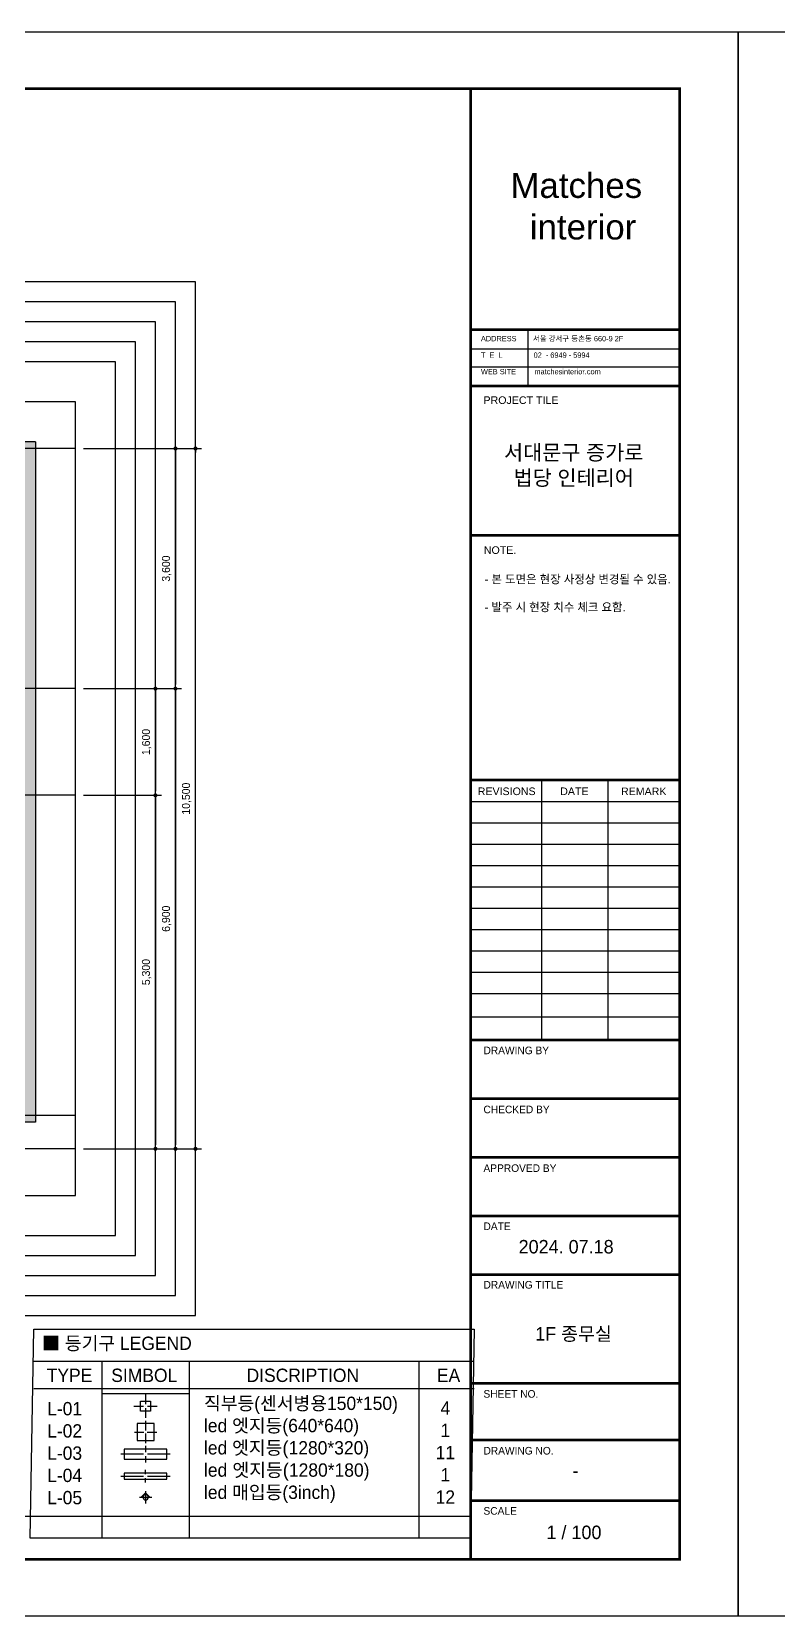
# Model space of a CAD drawing. Header units: millimetres. Extents: x -224448 to 1592092, y -164641 to 319001.
# Drawn here: x 36471 to 47659, y 146190 to 169950 of the extents above; entities that cross this region are included whole.
import ezdxf
from ezdxf.enums import TextEntityAlignment as Align

# ---------------------------------------------------------------- set-up
doc = ezdxf.new("R2010")
doc.units = ezdxf.units.MM
doc.linetypes.add('CENTER2', pattern=[1.125, 0.75, -0.125, 0.125, -0.125])
doc.layers.get('Defpoints').update_dxf_attribs({"color": 35})
for name, color, linetype in [('ARREA', 1, 'Continuous'), ('DIM', 3, 'Continuous'), ('I-LIGHT', 1, 'Continuous'), ('I-TEXT', 7, 'Continuous'), ('I_CON', 2, 'Continuous'), ('I_FORMAT', 7, 'Continuous'), ('I_HAT', 8, 'Continuous'), ('Layer 1', 7, 'Continuous')]:
    doc.layers.add(name, color=color, linetype=linetype)
doc.styles.add('HY울릉도', font='')
doc.styles.add('IABU-글꼴스타일', font='')
doc.styles.add('NTOP', font='Dotum.ttf')
doc.styles.add('sim', font='')
doc.styles.get("Standard").update_dxf_attribs({"font": 'arial.ttf'})
doc.styles.add('주석', font='arial.ttf')
doc.styles.get('HY울릉도').set_extended_font_data('HY울릉도L')
doc.styles.get('IABU-글꼴스타일').set_extended_font_data('HY울릉도L')
doc.styles.get('sim').set_extended_font_data('Pretendard Variable Light')
doc.dimstyles.new('IABC-100 (SUB)', dxfattribs={"dimscale": 60, "dimtxt": 2, "dimasz": 1, "dimexe": 1.5, "dimexo": 2, "dimgap": 1, "dimtad": 1, "dimdec": 0, "dimdsep": 46, "dimlunit": 6, "dimtxsty": 'IABU-글꼴스타일', "dimblk": '1234_Dot', "dimcen": 1, "dimclrd": 4, "dimclre": 4, "dimclrt": 7, "dimadec": 0, "dimazin": 0, "dimtfac": 1, "dimtdec": 0, "dimtix": 1, "dimtmove": 2, "dimatfit": 3, "dimldrblk": '1234_Dot', "dimfxl": 2, "dimtolj": 1, "dimtzin": 0, "dimarcsym": 0})

# ---------------------------------------------------------------- blocks, each defined once
blk = doc.blocks.new('1234_Dot')
at = {"color": 0, "linetype": 'ByBlock', "lineweight": -2}
blk.add_line((-0.5, 0), (-1, 0), dxfattribs=at)
at = {"color": 0, "linetype": 'ByBlock', "const_width": 0.5}
blk.add_lwpolyline([(-0.25, 0, 1), (0.25, 0, 1)], format="xyb", close=True, dxfattribs=at)
blk = doc.blocks.new('*D365')
at = {"layer": 'Defpoints', "color": 0, "ltscale": 50, "transparency": 16777216}
for p in [(37125, 163700), (37125, 160100), (38625, 160100)]:
    blk.add_point(p, dxfattribs=at)
at = {"layer": 'DIM', "color": 4, "lineweight": -2, "ltscale": 50, "transparency": 16777216}
for p, q in [((37245, 163700), (38715, 163700)), ((38625, 163640), (38625, 160160)), ((37245, 160100), (38715, 160100))]:
    blk.add_line(p, q, dxfattribs=at)
at = {"layer": 'DIM', "color": 4, "lineweight": -2, "ltscale": 50, "transparency": 16777216, "xscale": 60, "yscale": 60, "zscale": 60}
for p, rotation in [((38625, 163700), 90), ((38625, 160100), 270)]:
    blk.add_blockref('1234_Dot', p, dxfattribs=dict(at, rotation=rotation))
at = {"layer": 'DIM', "color": 7, "ltscale": 50, "transparency": 16777216, "insert": (38494, 161900), "char_height": 120, "attachment_point": 5, "rotation": 90, "style": 'IABU-글꼴스타일'}
blk.add_mtext('\\A1;3,600', dxfattribs=at)
blk = doc.blocks.new('*D359')
at = {"layer": 'Defpoints', "color": 0, "ltscale": 50, "transparency": 16777216}
for p in [(37125, 160100), (37125, 153200), (38625, 153200)]:
    blk.add_point(p, dxfattribs=at)
at = {"layer": 'DIM', "color": 4, "lineweight": -2, "ltscale": 50, "transparency": 16777216}
for p, q in [((37245, 160100), (38715, 160100)), ((38625, 160040), (38625, 153260)), ((37245, 153200), (38715, 153200))]:
    blk.add_line(p, q, dxfattribs=at)
at = {"layer": 'DIM', "color": 4, "lineweight": -2, "ltscale": 50, "transparency": 16777216, "xscale": 60, "yscale": 60, "zscale": 60}
for p, rotation in [((38625, 160100), 90), ((38625, 153200), 270)]:
    blk.add_blockref('1234_Dot', p, dxfattribs=dict(at, rotation=rotation))
at = {"layer": 'DIM', "color": 7, "ltscale": 50, "transparency": 16777216, "insert": (38494, 156650), "char_height": 120, "attachment_point": 5, "rotation": 90, "style": 'IABU-글꼴스타일'}
blk.add_mtext('\\A1;6,900', dxfattribs=at)
blk = doc.blocks.new('*D367')
at = {"layer": 'Defpoints', "color": 0, "ltscale": 50, "transparency": 16777216}
for p in [(37125, 158500), (37125, 153200), (38325, 153200)]:
    blk.add_point(p, dxfattribs=at)
at = {"layer": 'DIM', "color": 4, "lineweight": -2, "ltscale": 50, "transparency": 16777216}
for p, q in [((37245, 158500), (38415, 158500)), ((38325, 158440), (38325, 153260)), ((37245, 153200), (38415, 153200))]:
    blk.add_line(p, q, dxfattribs=at)
at = {"layer": 'DIM', "color": 4, "lineweight": -2, "ltscale": 50, "transparency": 16777216, "xscale": 60, "yscale": 60, "zscale": 60}
for p, rotation in [((38325, 158500), 90), ((38325, 153200), 270)]:
    blk.add_blockref('1234_Dot', p, dxfattribs=dict(at, rotation=rotation))
at = {"layer": 'DIM', "color": 7, "ltscale": 50, "transparency": 16777216, "insert": (38194, 155850), "char_height": 120, "attachment_point": 5, "rotation": 90, "style": 'IABU-글꼴스타일'}
blk.add_mtext('\\A1;5,300', dxfattribs=at)
blk = doc.blocks.new('*D369')
at = {"layer": 'Defpoints', "color": 0, "ltscale": 50, "transparency": 16777216}
for p in [(37125, 160100), (37125, 158500), (38325, 158500)]:
    blk.add_point(p, dxfattribs=at)
at = {"layer": 'DIM', "color": 4, "lineweight": -2, "ltscale": 50, "transparency": 16777216}
for p, q in [((37245, 160100), (38415, 160100)), ((38325, 160040), (38325, 158560)), ((37245, 158500), (38415, 158500))]:
    blk.add_line(p, q, dxfattribs=at)
at = {"layer": 'DIM', "color": 4, "lineweight": -2, "ltscale": 50, "transparency": 16777216, "xscale": 60, "yscale": 60, "zscale": 60}
for p, rotation in [((38325, 160100), 90), ((38325, 158500), 270)]:
    blk.add_blockref('1234_Dot', p, dxfattribs=dict(at, rotation=rotation))
at = {"layer": 'DIM', "color": 7, "ltscale": 50, "transparency": 16777216, "insert": (38194, 159300), "char_height": 120, "attachment_point": 5, "rotation": 90, "style": 'IABU-글꼴스타일'}
blk.add_mtext('\\A1;1,600', dxfattribs=at)
blk = doc.blocks.new('*D370')
at = {"layer": 'Defpoints', "color": 0, "ltscale": 50, "transparency": 16777216}
for p in [(37125, 163700), (38925, 163700), (37125, 153200)]:
    blk.add_point(p, dxfattribs=at)
at = {"layer": 'DIM', "color": 4, "lineweight": -2, "ltscale": 50, "transparency": 16777216}
for p, q in [((37245, 163700), (39015, 163700)), ((38925, 153260), (38925, 163640)), ((37245, 153200), (39015, 153200))]:
    blk.add_line(p, q, dxfattribs=at)
at = {"layer": 'DIM', "color": 4, "lineweight": -2, "ltscale": 50, "transparency": 16777216, "xscale": 60, "yscale": 60, "zscale": 60}
for p, rotation in [((38925, 163700), 90), ((38925, 153200), 270)]:
    blk.add_blockref('1234_Dot', p, dxfattribs=dict(at, rotation=rotation))
at = {"layer": 'DIM', "color": 7, "ltscale": 50, "transparency": 16777216, "insert": (38794, 158450), "char_height": 120, "attachment_point": 5, "rotation": 90, "style": 'IABU-글꼴스타일'}
blk.add_mtext('\\A1;10,500', dxfattribs=at)
blk = doc.blocks.new('j51')
at = {"layer": 'I-LIGHT'}
for p, q in [((93551, 140906), (93551, 140546)), ((93131, 140486), (93491, 140486)), ((93551, 140486), (93550, 140486)), ((93551, 140487), (93551, 140485)), ((93551, 140486), (93552, 140486)), ((93551, 140426), (93551, 140066)), ((93611, 140486), (93971, 140486))]:
    blk.add_line(p, q, dxfattribs=at)
at = {"layer": 'I-LIGHT', "linetype": 'Continuous'}
blk.add_lwpolyline([(93871, 140806), (93231, 140806), (93231, 140166), (93871, 140166)], close=True, dxfattribs=at)
blk = doc.blocks.new('j855')
at = {"layer": 'I-LIGHT'}
for p, q in [((96735, 140572), (96735, 140427)), ((96560, 140397), (96705, 140397)), ((96735, 140398), (96735, 140396)), ((96735, 140367), (96735, 140222)), ((96765, 140397), (96910, 140397))]:
    blk.add_line(p, q, dxfattribs=at)
at = {"layer": 'I-LIGHT', "ltscale": 50}
blk.add_lwpolyline([(96660, 140472), (96810, 140472), (96810, 140322), (96660, 140322)], close=True, dxfattribs=at)
at = {"layer": 'I-LIGHT'}
blk.add_lwpolyline([(96736, 140397), (96735, 140397), (96734, 140397)], dxfattribs=at)
blk = doc.blocks.new('j98')
at = {"layer": 'I-LIGHT'}
for p, q in [((95797, 141106), (95797, 140426)), ((95547, 140366), (95737, 140366)), ((95797, 140366), (95796, 140366)), ((95797, 140367), (95797, 140365)), ((95797, 140366), (95798, 140366)), ((95797, 140306), (95797, 139626)), ((95857, 140366), (96047, 140366))]:
    blk.add_line(p, q, dxfattribs=at)
at = {"layer": 'I-LIGHT', "linetype": 'Continuous'}
blk.add_lwpolyline([(95647, 139726), (95947, 139726), (95947, 141006), (95647, 141006)], close=True, dxfattribs=at)
blk = doc.blocks.new('SP01')
at = {"layer": 'I-LIGHT'}
blk.add_hatch(color=1, dxfattribs=at).paths.add_polyline_path([(2182616, -1632810), (2182551, -1632878), (2182576, -1632878, -1), (2182656, -1632878), (2182680, -1632878)])
at = {"layer": 'I-LIGHT', "color": 1}
for p, q in [((2182616, -1632787), (2182616, -1632970)), ((2182707, -1632878), (2182524, -1632878)), ((2182616, -1632810), (2182551, -1632878)), ((2182551, -1632878), (2182576, -1632878)), ((2182616, -1632810), (2182680, -1632878)), ((2182656, -1632878), (2182680, -1632878))]:
    blk.add_line(p, q, dxfattribs=at)
at = {"layer": 'I-LIGHT', "color": 4}
blk.add_circle((2182616, -1632878), 40, dxfattribs=at)
blk = doc.blocks.new('j59')
at = {"layer": 'I-LIGHT'}
for p, q in [((94776, 141138), (94776, 140458)), ((94586, 140398), (94716, 140398)), ((94776, 140398), (94775, 140398)), ((94776, 140399), (94776, 140397)), ((94776, 140398), (94777, 140398)), ((94776, 140338), (94776, 139658)), ((94836, 140398), (94966, 140398))]:
    blk.add_line(p, q, dxfattribs=at)
at = {"layer": 'I-LIGHT', "linetype": 'Continuous'}
blk.add_lwpolyline([(94866, 141038), (94686, 141038), (94686, 139758), (94866, 139758)], close=True, dxfattribs=at)

msp = doc.modelspace()

# ---------------------------------------------------------------- hatches: boundary and pattern name
at = {"layer": 'I_HAT', "true_color": 0x000000}
h = msp.add_hatch(color=18, dxfattribs=at)
h.dxf.hatch_style = 1
h.paths.add_polyline_path([(22411.299, 163800.492), (21731.18, 163800.492), (21725.465, 163700.492), (22411.299, 163700.492), (22411.299, 163709.492)])
h.paths.add_polyline_path([(21731.18, 163800.492), (21631.016, 163800.492), (21625.302, 163700.492), (21725.465, 163700.492)])
h.paths.add_polyline_path([(21225.628, 153200.492), (21219.914, 153200.492), (21125.465, 153200.492), (21119.751, 153100.492), (21219.914, 153100.492)])
h.paths.add_polyline_path([(21125.465, 153200.492), (21025.302, 153200.492), (21019.588, 153100.492), (21119.751, 153100.492)])
h.paths.add_polyline_path([(21619.914, 160100.492), (21519.751, 160100.492), (21125.465, 153200.492), (21225.628, 153200.492)])
h.paths.add_polyline_path([(21519.751, 160100.492), (21419.588, 160100.492), (21025.302, 153200.492), (21125.465, 153200.492)])
h.paths.add_polyline_path([(21819.914, 163600.492), (22411.299, 163600.492), (22411.299, 163700.492), (21725.465, 163700.492), (21519.751, 160100.492), (21619.914, 160100.492)])
h.paths.add_polyline_path([(21725.465, 163700.492), (21625.302, 163700.492), (21419.588, 160100.492), (21519.751, 160100.492)])
h.paths.add_polyline_path([(25245.465, 163700.492), (23925.465, 163700.492), (23925.465, 163600.492), (25245.465, 163600.492)])
h.paths.add_polyline_path([(25245.465, 163800.492), (23925.465, 163800.492), (23925.465, 163700.492), (25245.465, 163700.492), (25245.465, 163702.823), (25245.465, 163711.823)])
h.paths.add_polyline_path([(23925.465, 163800.492), (23169.632, 163800.492), (23169.632, 163700.492), (23925.465, 163700.492)])
h.paths.add_polyline_path([(23925.465, 163700.492), (23169.632, 163700.492), (23169.632, 163600.492), (23925.465, 163600.492)])
h.paths.add_polyline_path([(28925.465, 163800.492), (27605.465, 163800.492), (27605.465, 163700.492), (28925.465, 163700.492)])
h.paths.add_polyline_path([(28925.465, 163700.492), (27605.465, 163700.492), (27605.465, 163600.492), (28925.465, 163600.492)])
h.paths.add_polyline_path([(30125.193, 163700.492), (28925.465, 163700.492), (28925.465, 163600.492), (30125.193, 163600.492)])
h.paths.add_polyline_path([(30125.193, 163800.492), (28925.465, 163800.492), (28925.465, 163700.492), (30125.193, 163700.492), (30125.193, 163709.492)])
h.paths.add_polyline_path([(33999.096, 163800.492), (33400.465, 163800.492), (31565.193, 163800.492), (31565.193, 163700.492), (33999.096, 163700.492), (33999.096, 163709.492)])
h.paths.add_polyline_path([(33999.096, 163700.492), (31565.193, 163700.492), (31565.193, 163600.492), (33400.465, 163600.492), (33999.096, 163600.492)])
h.paths.add_polyline_path([(36425.465, 163800.492), (35501.58, 163800.492), (35501.58, 163700.492), (36425.465, 163700.492)])
h.paths.add_polyline_path([(36525.465, 163800.492), (36425.465, 163800.492), (36425.465, 163700.492), (36525.465, 163700.492)])
h.paths.add_polyline_path([(36425.465, 153700.492), (36000.465, 153700.492), (36000.465, 153600.492), (36425.465, 153600.492)])
h.paths.add_polyline_path([(33825.465, 153700.492), (33525.465, 153700.492), (33525.465, 153600.492), (33825.465, 153600.492)])
h.paths.add_polyline_path([(33825.465, 153800.492), (33525.465, 153800.492), (33525.465, 153700.492), (33825.465, 153700.492)])
h.paths.add_polyline_path([(34200.465, 153800.492), (33825.465, 153800.492), (33825.465, 153700.492), (34200.465, 153700.492)])
h.paths.add_polyline_path([(34200.465, 153700.492), (33825.465, 153700.492), (33825.465, 153600.492), (34200.465, 153600.492)])
h.paths.add_polyline_path([(36525.465, 153700.492), (36425.465, 153700.492), (36425.465, 153600.492), (36525.465, 153600.492)])
h.paths.add_polyline_path([(36525.465, 163700.492), (36425.465, 163700.492), (36425.465, 160100.492), (36525.465, 160100.492)])
h.paths.add_polyline_path([(36425.465, 163700.492), (35501.58, 163700.492), (35501.58, 163600.492), (36325.465, 163600.492), (36325.465, 160100.492), (36425.465, 160100.492)])
h.paths.add_polyline_path([(36525.465, 160100.492), (36425.465, 160100.492), (36425.465, 158500.492), (36525.465, 158500.492)])
h.paths.add_polyline_path([(36425.465, 160100.492), (36325.465, 160100.492), (36325.465, 158500.492), (36425.465, 158500.492)])
h.paths.add_polyline_path([(36425.465, 158500.492), (36325.465, 158500.492), (36325.465, 153800.492), (36000.465, 153800.492), (36000.465, 153700.492), (36425.465, 153700.492)])
h.paths.add_polyline_path([(36525.465, 158500.492), (36425.465, 158500.492), (36425.465, 153700.492), (36525.465, 153700.492)])
h.paths.add_polyline_path([(30536.739, 161445.748), (30536.739, 162280.235), (30073.429, 162280.235), (30073.429, 161445.748)], flags=9)
h.paths.add_polyline_path([(30983.222, 159330.347), (31817.709, 159330.347), (31817.709, 159793.657), (30983.222, 159793.657)], flags=9)
h.paths.add_polyline_path([(35724.836, 160982.787), (35724.836, 160925.287), (35747.336, 160925.287), (35747.336, 160982.787)], flags=25)

# ---------------------------------------------------------------- linework, layer by layer
for p, q in [((37522.495, 150013.602), (37522.495, 147361.117)), ((38832.495, 150013.602), (38832.495, 147361.117)), ((42272.495, 150013.602), (42272.495, 147361.117)), ((36502.495, 149603.602), (43102.495, 149603.602))]:
    msp.add_line(p, q)
at = {"color": 2}
msp.add_line((37522.495, 149532.658), (38832.495, 149532.658), dxfattribs=at)
at = {"layer": 'ARREA', "color": 1, "linetype": 'CENTER2', "ltscale": 2000}
for p, q in [((37125.465, 163700.492), (20424.323, 163700.492)), ((37125.465, 160100.492), (28275.465, 160100.492)), ((37125.465, 158500.492), (33175.465, 158500.492)), ((37125.465, 153700.492), (28275.465, 153700.492)), ((37125.465, 153200.492), (20424.323, 153200.492))]:
    msp.add_line(p, q, dxfattribs=at)
at = {"layer": 'Defpoints'}
for points in [[(13460, 169950.153), (47060, 169950.153), (47060, 146190.153), (13460, 146190.153)], [(47060, 169950.153), (80660, 169950.153), (80660, 146190.153), (47060, 146190.153)], [(38925.465, 166200.492), (18624.323, 166200.492), (18624.323, 150700.492), (38925.465, 150700.492)], [(38625.465, 165900.492), (18924.323, 165900.492), (18924.323, 151000.492), (38625.465, 151000.492)], [(38325.465, 165600.492), (19224.323, 165600.492), (19224.323, 151300.492), (38325.465, 151300.492)], [(38025.465, 165300.492), (19524.323, 165300.492), (19524.323, 151600.492), (38025.465, 151600.492)], [(37725.465, 165000.492), (19824.323, 165000.492), (19824.323, 151900.492), (37725.465, 151900.492)], [(37125.465, 164400.492), (20424.323, 164400.492), (20424.323, 152500.492), (37125.465, 152500.492)]]:
    msp.add_lwpolyline(points, close=True, dxfattribs=at)
at = {"layer": 'I-TEXT', "color": 0}
msp.add_line((36502.495, 150013.602), (43102.495, 150013.602), dxfattribs=at)
msp.add_lwpolyline([(36502.495, 150493.602), (43102.495, 150493.602), (43047.975, 147361.117), (36447.975, 147361.117)], close=True, dxfattribs=at)
at = {"layer": 'I_CON'}
for p, q in [((36525.465, 163800.492), (33400.465, 163800.492)), ((36525.465, 163800.492), (36525.465, 153600.492)), ((36525.465, 153600.492), (36000.465, 153600.492))]:
    msp.add_line(p, q, dxfattribs=at)
at = {"layer": 'I_FORMAT'}
for p, q in [((43903.173, 165483.348), (43903.173, 164637.188)), ((43047.896, 165195.014), (46179.921, 165195.014)), ((43047.975, 164926.214), (46183.628, 164926.214)), ((45108.598, 154833.065), (45108.598, 158728.489)), ((44116.407, 154819.872), (44116.407, 158715.296)), ((43047.975, 158408.489), (46180, 158408.489)), ((43047.975, 158088.489), (46180, 158088.489)), ((43047.975, 157768.489), (46180, 157768.489)), ((43047.975, 157448.489), (46180, 157448.489)), ((43047.975, 157128.489), (46180, 157128.489)), ((43047.975, 156808.489), (46180, 156808.489)), ((43047.975, 156488.489), (46180, 156488.489)), ((43047.975, 156168.489), (46180, 156168.489)), ((43047.975, 155848.489), (46180, 155848.489)), ((43047.975, 155528.489), (46180, 155528.489)), ((43047.975, 155180.777), (46180, 155180.777)), ((43047.975, 147685.353), (14340, 147685.353))]:
    msp.add_line(p, q, dxfattribs=at)
for points, const_width in [([(43047.975, 147045.353), (14340, 147045.353), (14340, 169094.953), (43047.975, 169094.953)], 40.174), ([(43047.975, 169094.953), (43047.975, 147038.544)], 40.174), ([(43047.975, 169094.953), (46180, 169094.953), (46180, 147045.353), (43047.975, 147045.353)], 40.174), ([(43047.975, 165483.348), (46180, 165483.348)], 40.174), ([(43047.975, 164637.88), (46174.834, 164637.88)], 40.174), ([(43047.975, 162399.607), (46180, 162399.607)], 40.174), ([(43047.975, 158728.489), (46180, 158728.489)], 40.174), ([(43047.975, 154833.065), (46180, 154833.065)], 40.174), ([(46180, 154833.065), (43380, 154833.065)], 16), ([(43047.975, 153953.065), (46180, 153953.065)], 40.174), ([(43047.975, 153073.065), (46180, 153073.065)], 40.174), ([(43047.975, 152193.065), (46180, 152193.065)], 40.174), ([(43047.975, 151313.065), (46180, 151313.065)], 40.174), ([(43047.975, 149685.353), (46180, 149685.353)], 40.174), ([(43380, 149685.353), (46180, 149685.353)], 24), ([(43047.975, 148833.065), (46180, 148833.065)], 40.174), ([(43380, 148833.065), (46180, 148833.065)], 24), ([(43047.975, 147925.353), (46180, 147925.353)], 40.174), ([(43380, 147925.353), (46180, 147925.353)], 24)]:
    msp.add_lwpolyline(points, dxfattribs=dict(at, const_width=const_width))

# ---------------------------------------------------------------- block references
msp.add_blockref('j855', (-58557.843, 8945.152))
at = {"xscale": 0.4, "yscale": 0.4, "zscale": 0.4}
msp.add_blockref('j51', (757.07, 92758.495), dxfattribs=at)
at = {"xscale": 0.5, "yscale": 0.5, "zscale": 0.5}
for name, p, rotation in [('j98', (-32005.299, 196518.97), 270), ('j59', (108376.599, 100902.173), 90)]:
    msp.add_blockref(name, p, dxfattribs=dict(at, rotation=rotation))
at = {"layer": 'I-LIGHT', "color": 1, "xscale": -1}
msp.add_blockref('SP01', (2220793.056, 1780852.67), dxfattribs=at)

# ---------------------------------------------------------------- texts
at = {"char_height": 200, "attachment_point": 1}
for s, insert, width in [('{\\fGulim|b0|i0|c129|p50;직부등(센서병용1\\fGulim|b0|i0|c0|p50;50*150)}\\P\\pxsm1;{\\fGulim|b0|i0|c0|p50;led\\fGulim|b0|i0|c129|p50; 엣지등\\fGulim|b0|i0|c0|p50;(640*640)\\P\\fGulim|b0|i0|c129|p50;led 엣지등}({\\fGulim|b0|i0|c0|p50;1280*320)\\P\\fGulim|b0|i0|c129|p50;led} {\\fGulim|b0|i0|c129|p50;엣지등}({\\fGulim|b0|i0|c129|p50;1280*180)\\Pled 매입등(3inch)}', (39052.495, 149483.602), 3200.65436), ('\\pxsm1;{\\fGulim|b0|i0|c129|p50;L-01\\PL-02\\PL-03\\PL-04\\PL-05}', (36702.495, 149403.602), 2991.51982), ('\\pxsm1,qc;{\\fGulim|b0|i0|c129|p50;4\\P1\\P11\\P1\\P12}', (42402.495, 149411.722), 533.9718)]:
    msp.add_mtext(s, dxfattribs=dict(at, insert=insert, width=width))
at = {"layer": 'I-TEXT', "color": 0, "char_height": 200, "attachment_point": 1, "style": 'NTOP'}
for s, insert, width in [('\\pxsm1,ql;■ 등기구 LEGEND', (36622.495, 150383.602), 3178.397), ('\\pxqc;{\\fGulim|b0|i0|c129|p50;TYPE}', (36622.495, 149903.602), 830), ('\\pxqc;{\\fGulim|b0|i0|c129|p50;SIMBOL}', (37742.495, 149903.602), 830), ('\\pxqc;{\\fGulim|b0|i0|c129|p50;DISCRIPTION}', (39092.495, 149903.602), 2882.38209), ('\\pxqc;{\\fGulim|b0|i0|c129|p50;EA}', (42402.495, 149903.602), 630)]:
    msp.add_mtext(s, dxfattribs=dict(at, insert=insert, width=width))
at = {"layer": 'I_FORMAT'}
for s, height, p in [('PROJECT TILE', 114.03042, (43240.905, 164368.439)), ('NOTE.', 114.0304, (43246.071, 162120.08))]:
    msp.add_text(s, height=height, dxfattribs=at).set_placement(p)
for s, p in [('REVISIONS', (43588.842, 158560.571)), ('DATE', (44602.748, 158560.571)), ('REMARK', (45642.446, 158559.88))]:
    msp.add_text(s, height=114.0304, dxfattribs=at).set_placement(p, align=Align.MIDDLE_CENTER)
at = {"layer": 'I_FORMAT', "style": 'sim'}
for s, height, p in [('DRAWING BY', 114.0304, (43240.905, 154618.259)), ('CHECKED BY', 114.0304, (43240.905, 153732.821)), ('APPROVED BY', 114.03042, (43240.905, 152852.821)), ('DATE', 114.0304, (43240.905, 151981.792)), ('2024. 07.18', 201.6, (43767.425, 151631.206)), ('DRAWING TITLE', 114.03042, (43240.905, 151103.808)), ('SHEET NO.', 114.0304, (43240.905, 149468.213)), ('DRAWING NO.', 114.03042, (43240.905, 148615.924)), ('SCALE', 114.0304, (43240.905, 147713.735))]:
    msp.add_text(s, height=height, dxfattribs=at).set_placement(p)
msp.add_text('-', height=201.6, dxfattribs=at).set_placement((44620.093, 148374.287), align=Align.MIDDLE_CENTER)
at = {"layer": 'I_FORMAT', "insert": (43203.179, 165387.79), "char_height": 114.030418, "width": 3215.12084, "attachment_point": 1, "line_spacing_factor": 0.93}
msp.add_mtext('{\\fGulim|b0|i0|c129|p50;\\H0.7x;ADDRESS        서울 강서구 등촌동 660-9 2F\\P\\fArial|b0|i0|c129|p34;\\P\\fGulim|b0|i0|c129|p50;T  E  L  \\fArial|b0|i0|c129|p34;          \\fArial|b0|i0|c0|p34;   \\fGulim|b0|i0|c129|p50;02  - 6949 - 5994\\P\\fArial|b0|i0|c129|p34;\\P\\fGulim|b0|i0|c129|p50;WEB SITE         matchesinterior.com}', dxfattribs=at)
at = {"layer": 'I_FORMAT', "insert": (44593.195, 163438.6), "char_height": 228.06084, "width": 7049.60658, "attachment_point": 5}
msp.add_mtext('{\\fPretendard Variable SemiBold|b0|i0|c129|p2;서대문구 증가로\\P법당 인테리어}', dxfattribs=at)
at = {"layer": 'I_FORMAT', "linetype": 'ByBlock', "insert": (43258.064, 161802.658), "char_height": 125.43346, "width": 2771.88373, "attachment_point": 1, "style": 'HY울릉도'}
msp.add_mtext('{\\fPretendard Variable Light|b0|i0|c129|p2;- 본 도면은 현장 사정상 변경될 수 있음.\\P\\P- 발주 시 현장 치수 체크 요함.}', dxfattribs=at)
at = {"layer": 'I_FORMAT', "char_height": 201.6, "width": 3701.04345, "attachment_point": 5, "style": 'sim'}
for s, insert in [('1F 종무실', (44589.839, 150415.022)), ('1 / 100', (44596.701, 147447.63))]:
    msp.add_mtext(s, dxfattribs=dict(at, insert=insert))
at = {"layer": 'Layer 1', "color": 250, "insert": (43645.117, 166829.17), "char_height": 373.824, "attachment_point": 7, "style": '주석'}
msp.add_mtext('Matches\\P  interior', dxfattribs=at)

# ---------------------------------------------------------------- dimensions: what is measured, and where the dimension line sits
at = {"layer": 'DIM', "ltscale": 50}
for base, p1, p2, picture, middle in [((38625.465, 160100.492), (37125.465, 163700.492), (37125.465, 160100.492), '*D365', (38494.037, 161900.492)), ((38925.465, 163700.492), (37125.465, 153200.492), (37125.465, 163700.492), '*D370', (38794.037, 158450.492)), ((38625.465, 153200.492), (37125.465, 160100.492), (37125.465, 153200.492), '*D359', (38494.037, 156650.492)), ((38325.465, 158500.492), (37125.465, 160100.492), (37125.465, 158500.492), '*D369', (38194.037, 159300.492)), ((38325.465, 153200.492), (37125.465, 158500.492), (37125.465, 153200.492), '*D367', (38194.037, 155850.492))]:
    dim = msp.add_linear_dim(base=base, p1=p1, p2=p2, angle=90, dimstyle='IABC-100 (SUB)', dxfattribs=at)
    dim.commit()
    dim.dimension.update_dxf_attribs({"geometry": picture, "text_midpoint": middle})

doc.saveas('drawing.dxf')
